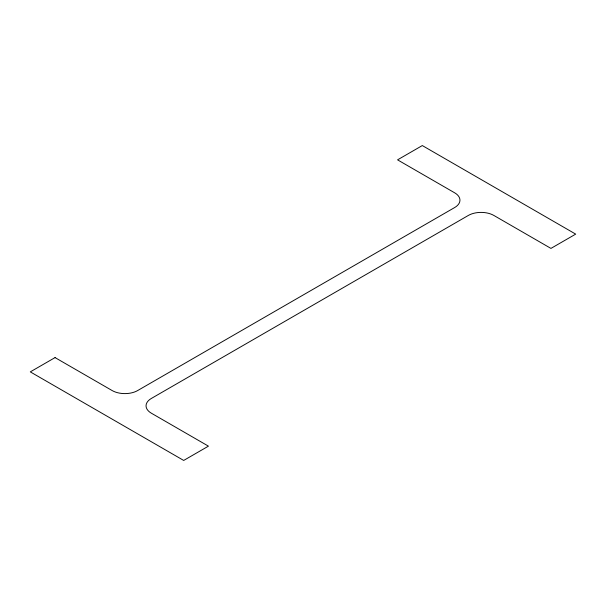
<?xml version="1.0" encoding="UTF-8"?>
<svg xmlns="http://www.w3.org/2000/svg" width="606" height="606" viewBox="0 0 606 606"><rect width="100%" height="100%" fill="white"/><g stroke="black" fill="none" stroke-linecap="round" stroke-linejoin="round"><path stroke-width="0.91" d="M55.055 357.593L30.3 371.879L183.694 460.439L208.441 446.152L151.341 413.186A18.036 10.408 0 0 1 151.341 398.46L468.347 215.441A18.036 10.408 0 0 1 493.845 215.441L550.945 248.407L575.7 234.121L422.306 145.561L397.559 159.848L454.659 192.814A18.036 10.408 0 0 1 454.659 207.54L137.653 390.559A18.036 10.408 0 0 1 112.155 390.559L55.055 357.593"/></g></svg>
